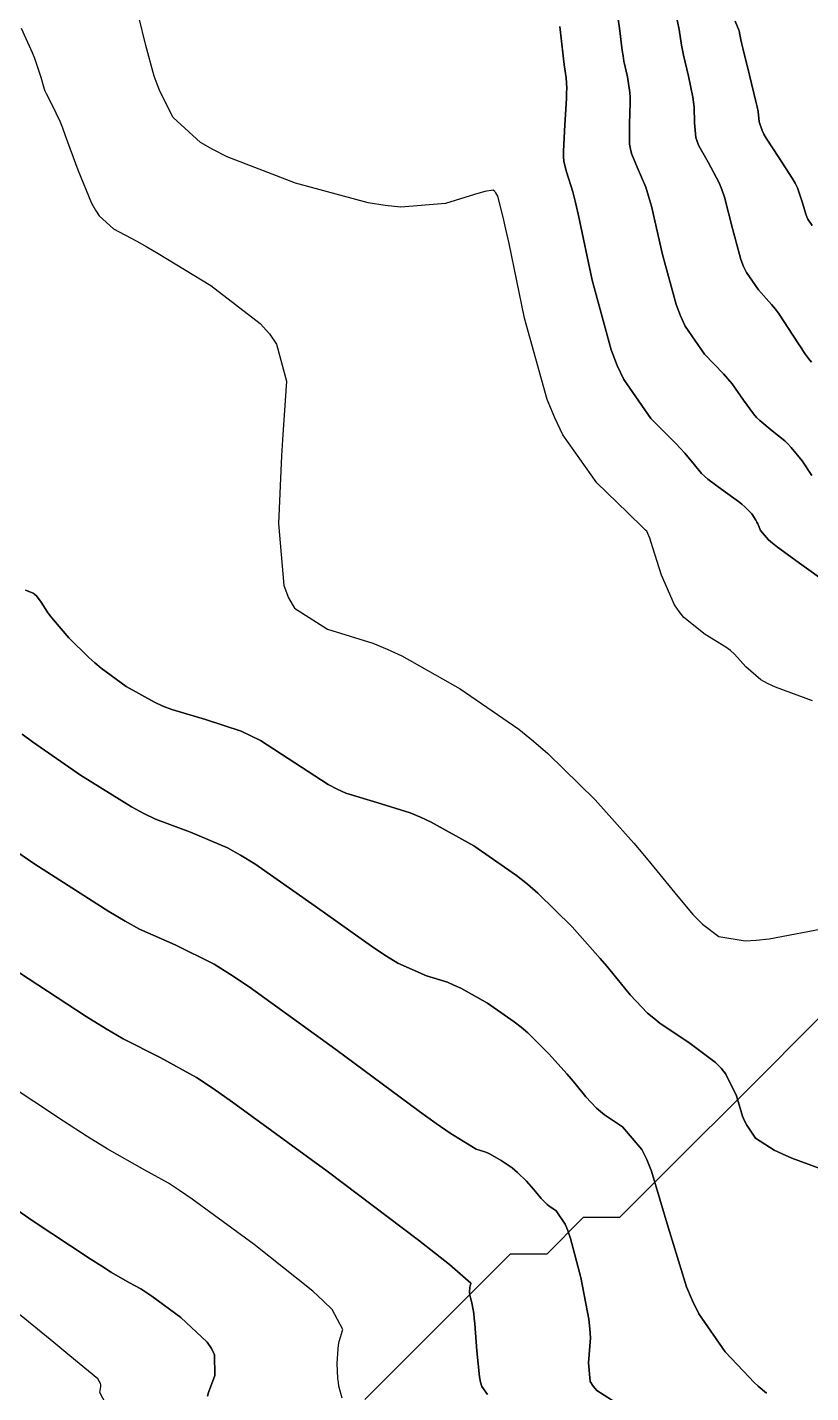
# Model space of a CAD drawing. Header units: metres. Extents: x 837475 to 838479, y 1189012 to 1191015.
# Drawn here: x 837846.73 to 837868.24, y 1189236.6 to 1189274.1 of the extents above; entities that cross this region are included whole.
import ezdxf

# ---------------------------------------------------------------- set-up
doc = ezdxf.new("R2010")
doc.units = ezdxf.units.M
doc.header["$LTSCALE"] = 0.3
for name, color, linetype in [('COTAS 10', 1, 'Continuous'), ('COTAS INT', 252, 'Continuous'), ('DRENAJE', 5, 'Continuous')]:
    doc.layers.add(name, color=color, linetype=linetype)

msp = doc.modelspace()

# ---------------------------------------------------------------- linework, layer by layer
at = {"layer": 'COTAS 10'}
for points, elevation in [([(837862.9, 1189274.694), (837862.994, 1189274.082), (837863.069, 1189273.468), (837863.092, 1189273.318), (837863.116, 1189273.177), (837863.208, 1189272.738), (837863.276, 1189272.308), (837863.284, 1189272.173), (837863.289, 1189272.03), (837863.268, 1189271.453), (837863.271, 1189270.891), (837863.291, 1189270.757), (837863.318, 1189270.633), (837863.482, 1189270.263), (837863.719, 1189269.708), (837863.792, 1189269.467), (837863.869, 1189269.188), (837864.171, 1189267.864), (837864.545, 1189266.488), (837864.666, 1189266.176), (837864.796, 1189265.895), (837865.33, 1189265.127), (837865.851, 1189264.585), (837865.972, 1189264.446), (837866.083, 1189264.312), (837866.4, 1189263.865), (837866.674, 1189263.482), (837866.757, 1189263.388), (837866.844, 1189263.299), (837867.184, 1189263.018), (837867.531, 1189262.741), (837867.622, 1189262.654), (837867.711, 1189262.563), (837868.013, 1189262.194), (837868.275, 1189261.788)], 1770), ([(837868.275, 1189261.788), (837868.013, 1189262.194), (837867.711, 1189262.563), (837867.622, 1189262.654), (837867.531, 1189262.741), (837867.184, 1189263.018), (837866.844, 1189263.299), (837866.757, 1189263.388), (837866.674, 1189263.482), (837866.4, 1189263.865), (837866.083, 1189264.312), (837865.972, 1189264.446), (837865.851, 1189264.585), (837865.33, 1189265.127), (837864.796, 1189265.895), (837864.666, 1189266.176), (837864.545, 1189266.488), (837864.171, 1189267.864), (837863.869, 1189269.188), (837863.792, 1189269.467), (837863.719, 1189269.708), (837863.482, 1189270.263), (837863.318, 1189270.633), (837863.291, 1189270.757), (837863.271, 1189270.891), (837863.268, 1189271.453), (837863.289, 1189272.03), (837863.284, 1189272.173), (837863.276, 1189272.308), (837863.208, 1189272.738), (837863.116, 1189273.177), (837863.092, 1189273.318), (837863.069, 1189273.468), (837862.994, 1189274.082), (837862.9, 1189274.694)], 1770), ([(837867.026, 1189236.59), (837866.798, 1189236.782), (837866.685, 1189236.892), (837866.552, 1189237.027), (837865.894, 1189237.72), (837865.17, 1189238.765), (837864.995, 1189239.122), (837864.831, 1189239.508), (837864.329, 1189241.146), (837863.876, 1189242.681), (837863.742, 1189243.003), (837863.604, 1189243.28), (837863.075, 1189243.906), (837862.584, 1189244.235), (837862.47, 1189244.325), (837862.365, 1189244.414), (837862.065, 1189244.73), (837861.766, 1189245.1), (837861.662, 1189245.222), (837861.549, 1189245.354), (837861.063, 1189245.902), (837860.471, 1189246.485), (837860.29, 1189246.639), (837860.103, 1189246.788), (837859.365, 1189247.299), (837858.631, 1189247.71), (837858.446, 1189247.797), (837858.269, 1189247.872), (837857.695, 1189248.046), (837856.908, 1189248.399), (837856.597, 1189248.587), (837856.245, 1189248.815), (837854.638, 1189249.962), (837852.973, 1189251.127), (837852.585, 1189251.365), (837852.229, 1189251.568), (837851.207, 1189251.994), (837850.248, 1189252.349), (837849.932, 1189252.506), (837849.593, 1189252.688), (837848.188, 1189253.558), (837846.869, 1189254.473), (837846.584, 1189254.684)], 1760), ([(837846.584, 1189254.684), (837846.869, 1189254.473), (837848.188, 1189253.558), (837849.593, 1189252.688), (837849.932, 1189252.506), (837850.248, 1189252.349), (837851.207, 1189251.994), (837852.229, 1189251.568), (837852.585, 1189251.365), (837852.973, 1189251.127), (837854.638, 1189249.962), (837856.245, 1189248.815), (837856.597, 1189248.587), (837856.908, 1189248.399), (837857.695, 1189248.046), (837858.269, 1189247.872), (837858.446, 1189247.797), (837858.631, 1189247.71), (837859.365, 1189247.299), (837860.103, 1189246.788), (837860.29, 1189246.639), (837860.471, 1189246.485), (837861.063, 1189245.902), (837861.549, 1189245.354), (837861.662, 1189245.222), (837861.766, 1189245.1), (837862.065, 1189244.73), (837862.365, 1189244.414), (837862.47, 1189244.325), (837862.584, 1189244.235), (837863.075, 1189243.906), (837863.604, 1189243.28), (837863.742, 1189243.003), (837863.876, 1189242.681), (837864.329, 1189241.146), (837864.831, 1189239.508), (837864.995, 1189239.122), (837865.17, 1189238.765), (837865.894, 1189237.72), (837866.552, 1189237.027), (837866.685, 1189236.892), (837866.798, 1189236.782), (837867.026, 1189236.59)], 1760), ([(837848.882, 1189236.292), (837848.718, 1189236.604), (837848.748, 1189236.774), (837848.745, 1189236.816), (837848.737, 1189236.855), (837848.665, 1189236.978), (837847.899, 1189237.617), (837847.453, 1189237.982), (837846.906, 1189238.428), (837844.083, 1189240.718)], 1750), ([(837848.882, 1189236.292), (837848.718, 1189236.604), (837848.748, 1189236.774), (837848.745, 1189236.816), (837848.737, 1189236.855), (837848.665, 1189236.978), (837847.899, 1189237.617), (837847.453, 1189237.982), (837846.906, 1189238.428), (837844.083, 1189240.718)], 1750)]:
    msp.add_lwpolyline(points, dxfattribs=dict(at, elevation=elevation))
at = {"layer": 'COTAS INT'}
for points, elevation in [([(837868.293, 1189255.604), (837867.274, 1189255.981), (837867.06, 1189256.083), (837866.876, 1189256.184), (837866.459, 1189256.54), (837866.152, 1189256.889), (837866.037, 1189256.985), (837865.91, 1189257.081), (837865.342, 1189257.429), (837864.762, 1189257.89), (837864.627, 1189258.058), (837864.503, 1189258.243), (837864.146, 1189259.056), (837863.911, 1189259.805), (837863.863, 1189259.95), (837863.823, 1189260.067), (837863.742, 1189260.266), (837863.717, 1189260.283), (837863.712, 1189260.287), (837863.708, 1189260.29), (837863.7, 1189260.297), (837863.496, 1189260.498), (837863.367, 1189260.623), (837863.208, 1189260.779), (837862.373, 1189261.595), (837861.437, 1189262.905), (837861.214, 1189263.372), (837861.006, 1189263.884), (837860.386, 1189266.111), (837859.959, 1189268.161), (837859.872, 1189268.561), (837859.799, 1189268.888), (837859.651, 1189269.468), (837859.596, 1189269.558), (837859.582, 1189269.577), (837859.568, 1189269.593), (837859.521, 1189269.632), (837859.293, 1189269.589), (837859.165, 1189269.554), (837859.009, 1189269.51), (837858.212, 1189269.266), (837856.985, 1189269.162), (837856.557, 1189269.207), (837856.092, 1189269.283), (837854.096, 1189269.819), (837852.215, 1189270.547), (837851.822, 1189270.744), (837851.485, 1189270.938), (837850.73, 1189271.622), (837850.377, 1189272.333), (837850.293, 1189272.545), (837850.215, 1189272.763), (837849.982, 1189273.604), (837849.789, 1189274.392)], 1766), ([(837868.293, 1189255.604), (837867.274, 1189255.981), (837867.06, 1189256.083), (837866.876, 1189256.184), (837866.459, 1189256.54), (837866.152, 1189256.889), (837866.037, 1189256.985), (837865.91, 1189257.081), (837865.342, 1189257.429), (837864.762, 1189257.89), (837864.627, 1189258.058), (837864.503, 1189258.243), (837864.146, 1189259.056), (837863.911, 1189259.805), (837863.863, 1189259.95), (837863.823, 1189260.067), (837863.742, 1189260.266), (837863.717, 1189260.283), (837863.712, 1189260.287), (837863.708, 1189260.29), (837863.7, 1189260.297), (837863.496, 1189260.498), (837863.367, 1189260.623), (837863.208, 1189260.779), (837862.373, 1189261.595), (837861.437, 1189262.905), (837861.214, 1189263.372), (837861.006, 1189263.884), (837860.386, 1189266.111), (837859.959, 1189268.161), (837859.872, 1189268.561), (837859.799, 1189268.888), (837859.651, 1189269.468), (837859.596, 1189269.558), (837859.582, 1189269.577), (837859.568, 1189269.593), (837859.521, 1189269.632), (837859.293, 1189269.589), (837859.165, 1189269.554), (837859.009, 1189269.51), (837858.212, 1189269.266), (837856.985, 1189269.162), (837856.557, 1189269.207), (837856.092, 1189269.283), (837854.096, 1189269.819), (837852.215, 1189270.547), (837851.822, 1189270.744), (837851.485, 1189270.938), (837850.73, 1189271.622), (837850.377, 1189272.333), (837850.293, 1189272.545), (837850.215, 1189272.763), (837849.982, 1189273.604), (837849.789, 1189274.392)], 1766), ([(837864.536, 1189274.483), (837864.635, 1189274.043), (837864.698, 1189273.614), (837864.724, 1189273.478), (837864.753, 1189273.336), (837864.887, 1189272.762), (837865.008, 1189272.187), (837865.028, 1189272.044), (837865.043, 1189271.909), (837865.049, 1189271.479), (837865.089, 1189271.079), (837865.125, 1189270.963), (837865.171, 1189270.845), (837865.427, 1189270.397), (837865.729, 1189269.835), (837865.803, 1189269.645), (837865.874, 1189269.439), (837866.097, 1189268.573), (837866.327, 1189267.728), (837866.401, 1189267.537), (837866.481, 1189267.364), (837866.809, 1189266.892), (837867.172, 1189266.488), (837867.274, 1189266.357), (837867.376, 1189266.219), (837867.75, 1189265.649), (837868.099, 1189265.118), (837868.185, 1189265.003), (837868.267, 1189264.903)], 1772), ([(837868.267, 1189264.903), (837868.185, 1189265.003), (837868.099, 1189265.118), (837867.75, 1189265.649), (837867.376, 1189266.219), (837867.274, 1189266.357), (837867.172, 1189266.488), (837866.809, 1189266.892), (837866.481, 1189267.364), (837866.401, 1189267.537), (837866.327, 1189267.728), (837866.097, 1189268.573), (837865.874, 1189269.439), (837865.803, 1189269.645), (837865.729, 1189269.835), (837865.427, 1189270.397), (837865.171, 1189270.845), (837865.125, 1189270.963), (837865.089, 1189271.079), (837865.049, 1189271.479), (837865.043, 1189271.909), (837865.028, 1189272.044), (837865.008, 1189272.187), (837864.887, 1189272.762), (837864.753, 1189273.336), (837864.724, 1189273.478), (837864.698, 1189273.614), (837864.635, 1189274.043), (837864.536, 1189274.483)], 1772), ([(837866.172, 1189274.273), (837866.277, 1189274.003), (837866.327, 1189273.759), (837866.355, 1189273.639), (837866.39, 1189273.495), (837866.567, 1189272.785), (837866.74, 1189272.066), (837866.772, 1189271.916), (837866.797, 1189271.788), (837866.83, 1189271.505), (837866.907, 1189271.268), (837866.959, 1189271.17), (837867.024, 1189271.057), (837867.373, 1189270.53), (837867.738, 1189269.962), (837867.814, 1189269.822), (837867.879, 1189269.691), (837868.023, 1189269.282), (837868.109, 1189268.968), (837868.136, 1189268.897), (837868.166, 1189268.833), (837868.288, 1189268.658)], 1774), ([(837868.288, 1189268.658), (837868.166, 1189268.833), (837868.136, 1189268.897), (837868.109, 1189268.968), (837868.023, 1189269.282), (837867.879, 1189269.691), (837867.814, 1189269.822), (837867.738, 1189269.962), (837867.373, 1189270.53), (837867.024, 1189271.057), (837866.959, 1189271.17), (837866.907, 1189271.268), (837866.83, 1189271.505), (837866.797, 1189271.788), (837866.772, 1189271.916), (837866.74, 1189272.066), (837866.567, 1189272.785), (837866.39, 1189273.495), (837866.355, 1189273.639), (837866.327, 1189273.759), (837866.277, 1189274.003), (837866.172, 1189274.273)], 1774), ([(837846.561, 1189274.078), (837846.858, 1189273.409), (837846.92, 1189273.256), (837846.974, 1189273.118), (837847.095, 1189272.735), (837847.181, 1189272.443), (837847.212, 1189272.362), (837847.247, 1189272.28), (837847.401, 1189271.981), (837847.617, 1189271.524), (837847.691, 1189271.342), (837847.771, 1189271.135), (837848.111, 1189270.19), (837848.492, 1189269.271), (837848.598, 1189269.081), (837848.705, 1189268.92), (837849.091, 1189268.571), (837849.737, 1189268.231), (837850.007, 1189268.075), (837850.317, 1189267.892), (837851.766, 1189267.009), (837853.124, 1189265.964), (837853.376, 1189265.679), (837853.574, 1189265.395), (837853.843, 1189264.387), (837853.761, 1189263.182), (837853.737, 1189262.774), (837853.713, 1189262.334), (837853.625, 1189260.478), (837853.776, 1189258.775), (837853.903, 1189258.432), (837854.067, 1189258.144), (837854.968, 1189257.568), (837856.221, 1189257.189), (837856.608, 1189257.025), (837857.012, 1189256.835), (837858.613, 1189255.937), (837860.224, 1189254.822), (837860.634, 1189254.495), (837861.028, 1189254.16), (837862.322, 1189252.888), (837863.382, 1189251.69), (837863.629, 1189251.403), (837863.856, 1189251.135), (837864.508, 1189250.328), (837865.011, 1189249.73), (837865.144, 1189249.593), (837865.274, 1189249.47), (837865.721, 1189249.128), (837866.445, 1189249.009), (837866.75, 1189249.025), (837867.1, 1189249.062), (837868.741, 1189249.375)], 1764), ([(837846.561, 1189274.078), (837846.858, 1189273.409), (837846.92, 1189273.256), (837846.974, 1189273.118), (837847.095, 1189272.735), (837847.181, 1189272.443), (837847.212, 1189272.362), (837847.247, 1189272.28), (837847.401, 1189271.981), (837847.617, 1189271.524), (837847.691, 1189271.342), (837847.771, 1189271.135), (837848.111, 1189270.19), (837848.492, 1189269.271), (837848.598, 1189269.081), (837848.705, 1189268.92), (837849.091, 1189268.571), (837849.737, 1189268.231), (837850.007, 1189268.075), (837850.317, 1189267.892), (837851.766, 1189267.009), (837853.124, 1189265.964), (837853.376, 1189265.679), (837853.574, 1189265.395), (837853.843, 1189264.387), (837853.761, 1189263.182), (837853.737, 1189262.774), (837853.713, 1189262.334), (837853.625, 1189260.478), (837853.776, 1189258.775), (837853.903, 1189258.432), (837854.067, 1189258.144), (837854.968, 1189257.568), (837856.221, 1189257.189), (837856.608, 1189257.025), (837857.012, 1189256.835), (837858.613, 1189255.937), (837860.224, 1189254.822), (837860.634, 1189254.495), (837861.028, 1189254.16), (837862.322, 1189252.888), (837863.382, 1189251.69), (837863.629, 1189251.403), (837863.856, 1189251.135), (837864.508, 1189250.328), (837865.011, 1189249.73), (837865.144, 1189249.593), (837865.274, 1189249.47), (837865.721, 1189249.128), (837866.445, 1189249.009), (837866.75, 1189249.025), (837867.1, 1189249.062), (837868.741, 1189249.375)], 1764), ([(837861.352, 1189274.122), (837861.441, 1189273.322), (837861.461, 1189273.158), (837861.479, 1189273.017), (837861.528, 1189272.714), (837861.544, 1189272.43), (837861.541, 1189272.301), (837861.535, 1189272.151), (837861.487, 1189271.427), (837861.454, 1189270.702), (837861.457, 1189270.551), (837861.465, 1189270.421), (837861.537, 1189270.13), (837861.71, 1189269.581), (837861.782, 1189269.289), (837861.864, 1189268.936), (837862.244, 1189267.155), (837862.763, 1189265.248), (837862.932, 1189264.816), (837863.111, 1189264.425), (837863.852, 1189263.361), (837864.529, 1189262.682), (837864.669, 1189262.535), (837864.789, 1189262.405), (837865.05, 1189262.081), (837865.249, 1189261.846), (837865.33, 1189261.772), (837865.421, 1189261.695), (837865.844, 1189261.381), (837866.265, 1189261.077), (837866.356, 1189261.004), (837866.435, 1189260.936), (837866.63, 1189260.735), (837866.74, 1189260.564), (837866.767, 1189260.515), (837866.792, 1189260.466), (837866.869, 1189260.284), (837867.083, 1189260.026), (837867.195, 1189259.93), (837867.329, 1189259.822), (837868.002, 1189259.339), (837868.678, 1189258.857)], 1768), ([(837868.678, 1189258.857), (837868.002, 1189259.339), (837867.329, 1189259.822), (837867.195, 1189259.93), (837867.083, 1189260.026), (837866.869, 1189260.284), (837866.792, 1189260.466), (837866.767, 1189260.515), (837866.74, 1189260.564), (837866.63, 1189260.735), (837866.435, 1189260.936), (837866.356, 1189261.004), (837866.265, 1189261.077), (837865.844, 1189261.381), (837865.421, 1189261.695), (837865.33, 1189261.772), (837865.249, 1189261.846), (837865.05, 1189262.081), (837864.789, 1189262.405), (837864.669, 1189262.535), (837864.529, 1189262.682), (837863.852, 1189263.361), (837863.111, 1189264.425), (837862.932, 1189264.816), (837862.763, 1189265.248), (837862.244, 1189267.155), (837861.864, 1189268.936), (837861.782, 1189269.289), (837861.71, 1189269.581), (837861.537, 1189270.13), (837861.465, 1189270.421), (837861.457, 1189270.551), (837861.454, 1189270.702), (837861.487, 1189271.427), (837861.535, 1189272.151), (837861.541, 1189272.301), (837861.544, 1189272.43), (837861.528, 1189272.714), (837861.479, 1189273.017), (837861.461, 1189273.158), (837861.441, 1189273.322), (837861.352, 1189274.122)], 1768), ([(837846.673, 1189258.647), (837846.888, 1189258.556), (837846.938, 1189258.522), (837846.983, 1189258.483), (837847.107, 1189258.31), (837847.282, 1189258.039), (837847.359, 1189257.939), (837847.448, 1189257.828), (837847.871, 1189257.337), (837848.417, 1189256.79), (837848.584, 1189256.644), (837848.758, 1189256.5), (837849.441, 1189255.999), (837850.218, 1189255.564), (837850.451, 1189255.461), (837850.692, 1189255.366), (837851.624, 1189255.088), (837852.598, 1189254.767), (837852.864, 1189254.645), (837853.129, 1189254.51), (837854.074, 1189253.901), (837854.989, 1189253.306), (837855.236, 1189253.18), (837855.479, 1189253.069), (837856.331, 1189252.807), (837857.245, 1189252.531), (837857.527, 1189252.411), (837857.821, 1189252.273), (837858.989, 1189251.618), (837860.163, 1189250.805), (837860.462, 1189250.567), (837860.75, 1189250.323), (837861.693, 1189249.395), (837862.466, 1189248.522), (837862.646, 1189248.313), (837862.811, 1189248.117), (837863.287, 1189247.529), (837863.764, 1189247.026), (837863.931, 1189246.884), (837864.113, 1189246.742), (837864.895, 1189246.217), (837865.631, 1189245.67), (837865.784, 1189245.512), (837865.915, 1189245.352), (837866.204, 1189244.751), (837866.373, 1189244.198), (837866.429, 1189244.068), (837866.488, 1189243.947), (837866.732, 1189243.594), (837867.239, 1189243.264), (837867.463, 1189243.158), (837867.723, 1189243.045), (837868.967, 1189242.586)], 1762), ([(837868.967, 1189242.586), (837867.723, 1189243.045), (837867.463, 1189243.158), (837867.239, 1189243.264), (837866.732, 1189243.594), (837866.488, 1189243.947), (837866.429, 1189244.068), (837866.373, 1189244.198), (837866.204, 1189244.751), (837865.915, 1189245.352), (837865.784, 1189245.512), (837865.631, 1189245.67), (837864.895, 1189246.217), (837864.113, 1189246.742), (837863.931, 1189246.884), (837863.764, 1189247.026), (837863.287, 1189247.529), (837862.811, 1189248.117), (837862.646, 1189248.313), (837862.466, 1189248.522), (837861.693, 1189249.395), (837860.75, 1189250.323), (837860.462, 1189250.567), (837860.163, 1189250.805), (837858.989, 1189251.618), (837857.821, 1189252.273), (837857.527, 1189252.411), (837857.245, 1189252.531), (837856.331, 1189252.807), (837855.479, 1189253.069), (837855.236, 1189253.18), (837854.989, 1189253.306), (837854.074, 1189253.901), (837853.129, 1189254.51), (837852.864, 1189254.645), (837852.598, 1189254.767), (837851.624, 1189255.088), (837850.692, 1189255.366), (837850.451, 1189255.461), (837850.218, 1189255.564), (837849.441, 1189255.999), (837848.758, 1189256.5), (837848.584, 1189256.644), (837848.417, 1189256.79), (837847.871, 1189257.337), (837847.448, 1189257.828), (837847.359, 1189257.939), (837847.282, 1189258.039), (837847.107, 1189258.31), (837846.983, 1189258.483), (837846.938, 1189258.522), (837846.888, 1189258.556), (837846.673, 1189258.647)], 1762), ([(837844.979, 1189252.445), (837846.935, 1189251.116), (837848.968, 1189249.813), (837849.412, 1189249.551), (837849.804, 1189249.332), (837850.79, 1189248.901), (837851.861, 1189248.368), (837852.307, 1189248.086), (837852.817, 1189247.744), (837855.202, 1189246.023), (837857.501, 1189244.323), (837857.958, 1189243.995), (837858.338, 1189243.729), (837859.059, 1189243.285), (837859.293, 1189243.214), (837859.366, 1189243.184), (837859.441, 1189243.148), (837859.741, 1189242.98), (837860.042, 1189242.772), (837860.119, 1189242.71), (837860.192, 1189242.648), (837860.434, 1189242.41), (837860.632, 1189242.186), (837860.679, 1189242.132), (837860.721, 1189242.082), (837860.843, 1189241.931), (837860.966, 1189241.802), (837861.008, 1189241.766), (837861.055, 1189241.729), (837861.256, 1189241.595), (837861.497, 1189241.232), (837861.569, 1189241.051), (837861.643, 1189240.836), (837861.932, 1189239.768), (837862.149, 1189238.619), (837862.178, 1189238.353), (837862.194, 1189238.11), (837862.14, 1189237.417), (837862.186, 1189236.907), (837862.265, 1189236.779), (837862.372, 1189236.656), (837862.998, 1189236.26)], 1758), ([(837862.998, 1189236.26), (837862.372, 1189236.656), (837862.265, 1189236.779), (837862.186, 1189236.907), (837862.14, 1189237.417), (837862.194, 1189238.11), (837862.178, 1189238.353), (837862.149, 1189238.619), (837861.932, 1189239.768), (837861.643, 1189240.836), (837861.569, 1189241.051), (837861.497, 1189241.232), (837861.256, 1189241.595), (837861.055, 1189241.729), (837861.008, 1189241.766), (837860.966, 1189241.802), (837860.843, 1189241.931), (837860.721, 1189242.082), (837860.679, 1189242.132), (837860.632, 1189242.186), (837860.434, 1189242.41), (837860.192, 1189242.648), (837860.119, 1189242.71), (837860.042, 1189242.772), (837859.741, 1189242.98), (837859.441, 1189243.148), (837859.366, 1189243.184), (837859.293, 1189243.214), (837859.059, 1189243.285), (837858.338, 1189243.729), (837857.958, 1189243.995), (837857.501, 1189244.323), (837855.202, 1189246.023), (837852.817, 1189247.744), (837852.307, 1189248.086), (837851.861, 1189248.368), (837850.79, 1189248.901), (837849.804, 1189249.332), (837849.412, 1189249.551), (837848.968, 1189249.813), (837846.935, 1189251.116), (837844.979, 1189252.445)], 1758), ([(837845.682, 1189248.674), (837848.343, 1189246.937), (837848.892, 1189246.596), (837849.36, 1189246.316), (837850.372, 1189245.808), (837851.37, 1189245.261), (837851.828, 1189244.955), (837852.366, 1189244.583), (837854.967, 1189242.682), (837857.468, 1189240.789), (837857.943, 1189240.422), (837858.324, 1189240.122), (837858.911, 1189239.607), (837858.887, 1189239.529), (837858.883, 1189239.505), (837858.879, 1189239.48), (837858.873, 1189239.384), (837858.883, 1189239.273), (837858.889, 1189239.239), (837858.897, 1189239.204), (837858.938, 1189239.065), (837858.989, 1189238.774), (837859.004, 1189238.643), (837859.018, 1189238.49), (837859.071, 1189237.753), (837859.149, 1189237.034), (837859.179, 1189236.892), (837859.212, 1189236.774), (837859.363, 1189236.555)], 1756), ([(837859.363, 1189236.555), (837859.212, 1189236.774), (837859.179, 1189236.892), (837859.149, 1189237.034), (837859.071, 1189237.753), (837859.018, 1189238.49), (837859.004, 1189238.643), (837858.989, 1189238.774), (837858.938, 1189239.065), (837858.897, 1189239.204), (837858.889, 1189239.239), (837858.883, 1189239.273), (837858.873, 1189239.384), (837858.879, 1189239.48), (837858.883, 1189239.505), (837858.887, 1189239.529), (837858.911, 1189239.607), (837858.324, 1189240.122), (837857.943, 1189240.422), (837857.468, 1189240.789), (837854.967, 1189242.682), (837852.366, 1189244.583), (837851.828, 1189244.955), (837851.37, 1189245.261), (837850.372, 1189245.808), (837849.36, 1189246.316), (837848.892, 1189246.596), (837848.343, 1189246.937), (837845.682, 1189248.674)], 1756), ([(837855.374, 1189236.446), (837855.287, 1189236.782), (837855.271, 1189236.884), (837855.258, 1189236.989), (837855.238, 1189237.398), (837855.263, 1189237.805), (837855.278, 1189237.909), (837855.297, 1189238.009), (837855.396, 1189238.338), (837855.096, 1189238.882), (837854.864, 1189239.117), (837854.567, 1189239.388), (837852.954, 1189240.674), (837851.256, 1189241.915), (837850.905, 1189242.158), (837850.606, 1189242.358), (837849.955, 1189242.715), (837848.916, 1189243.299), (837848.373, 1189243.641), (837847.718, 1189244.062), (837844.429, 1189246.233)], 1754), ([(837855.374, 1189236.446), (837855.287, 1189236.782), (837855.271, 1189236.884), (837855.258, 1189236.989), (837855.238, 1189237.398), (837855.263, 1189237.805), (837855.278, 1189237.909), (837855.297, 1189238.009), (837855.396, 1189238.338), (837855.096, 1189238.882), (837854.864, 1189239.117), (837854.567, 1189239.388), (837852.954, 1189240.674), (837851.256, 1189241.915), (837850.905, 1189242.158), (837850.606, 1189242.358), (837849.955, 1189242.715), (837848.916, 1189243.299), (837848.373, 1189243.641), (837847.718, 1189244.062), (837844.429, 1189246.233)], 1754), ([(837844.912, 1189242.685), (837846.86, 1189241.329), (837848.457, 1189240.275), (837848.774, 1189240.071), (837849.037, 1189239.904), (837849.537, 1189239.622), (837849.842, 1189239.455), (837849.982, 1189239.361), (837850.147, 1189239.248), (837850.941, 1189238.667), (837851.665, 1189237.987), (837851.785, 1189237.812), (837851.869, 1189237.641), (837851.882, 1189237.07), (837851.708, 1189236.609), (837851.675, 1189236.508)], 1752), ([(837851.675, 1189236.508), (837851.708, 1189236.609), (837851.882, 1189237.07), (837851.869, 1189237.641), (837851.785, 1189237.812), (837851.665, 1189237.987), (837850.941, 1189238.667), (837850.147, 1189239.248), (837849.982, 1189239.361), (837849.842, 1189239.455), (837849.537, 1189239.622), (837849.037, 1189239.904), (837848.774, 1189240.071), (837848.457, 1189240.275), (837846.86, 1189241.329), (837844.912, 1189242.685)], 1752)]:
    msp.add_lwpolyline(points, dxfattribs=dict(at, elevation=elevation))
at = {"layer": 'DRENAJE'}
msp.add_polyline3d([(837868.991, 1189247.406, 1763.366), (837867.991, 1189246.407, 1762.863), (837866.992, 1189245.407, 1762.349), (837865.992, 1189244.407, 1761.744), (837864.992, 1189243.408, 1760.905), (837863.993, 1189242.408, 1760.026), (837862.993, 1189241.408, 1759.107), (837861.993, 1189241.408, 1758.433), (837860.994, 1189240.409, 1757.542), (837859.994, 1189240.409, 1756.961), (837858.994, 1189239.409, 1756.13), (837857.995, 1189238.409, 1755.435), (837856.995, 1189237.41, 1754.656), (837855.995, 1189236.41, 1753.907)], dxfattribs=at)

doc.saveas('drawing.dxf')
